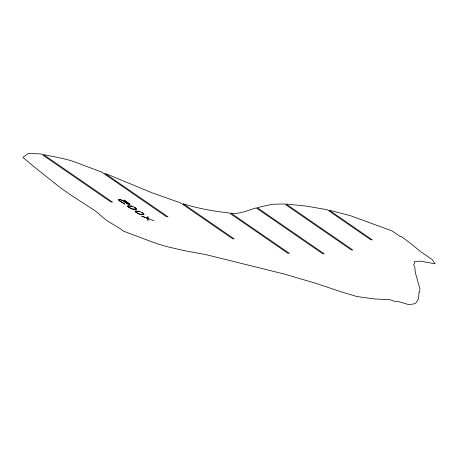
<?xml version="1.0" encoding="UTF-8"?>
<svg xmlns="http://www.w3.org/2000/svg" width="458" height="458" viewBox="0 0 458 458"><rect width="100%" height="100%" fill="white"/><g stroke="black" fill="none" stroke-linecap="round" stroke-linejoin="round"><path stroke-width="0.69" d="M148.014 218.512L147.905 216.594L147.774 218.42L141.671 216.136L147.774 218.495L147.882 220.418L148.026 218.592L154.014 220.762M131.956 206.243L127.805 205.94L128.24 206.856L132.127 208.917L136.278 209.22L135.843 208.298L134.406 207.314M139.507 211.447L135.356 211.144L135.791 212.06L137.228 213.05L139.679 214.121L143.829 214.424L143.394 213.508L141.957 212.518M418.99 292.708L418.578 298.656L416.517 302.188L415.022 303.706L408.759 304.644L397.962 301.433L394.979 301.416L390.056 299.755L374.266 298.925L356.708 296.486L341.502 291.929L315.957 283.353L284.052 274.004L205.802 254.591L184.952 250.801L168.189 246.936L157.523 243.919L123.265 231.09L120.437 228.857L106.508 220.378L95.138 210.772L75.965 198.383A82.864 19.064 27.6 0 1 57.989 185.822L36.056 168.407L22.9 157.363L28.505 153.373L41.214 153.962L110.979 202.041L112.513 202.155L43.321 154.472C53.242 156.773 63.347 158.159 73.074 161.365L101.607 172.031L166.466 216.731L167.994 216.84L104.762 173.261L152.268 192.887L180.652 202.951L232.618 238.761L234.147 238.876L183.286 203.821C198.251 208.55 213.817 211.27 229.389 212.987L287.807 253.251L289.341 253.36L230.878 213.073C239.74 214.619 247.898 210.136 256.199 207.915L322.701 253.743L324.23 253.852L257.167 207.634L272.43 204.257L284.624 203.947L351.286 249.891L352.815 249.999L286.061 203.999L305.744 206.031L327.104 209.672L370.762 239.763L372.297 239.872L329.153 210.142L350.53 215.718L392.22 230.992L400.229 236.511L401.408 236.603L411.822 244.326L420.587 251.619L432.009 259.411L435.1 263.802L420.415 261.14L414.57 261.552L414.605 262.898L413.643 264.753L414.776 267.174L415.458 273.111L420.055 289.279L418.99 292.708M120.643 199.705L118.49 199.551L118.971 200.552C125.818 204.783 127.931 205.791 119.183 200.615L118.742 199.694L120.792 199.843L123.248 200.913L127.834 204.073L130.078 204.239L123.941 200.014L129.734 204.091L127.771 203.947L123.311 200.873L120.643 199.705M131.807 206.106L127.547 205.797L128.028 206.798L129.614 207.886L132.276 209.054L136.53 209.363L136.055 208.361L134.469 207.268L131.807 206.106M139.358 211.31L135.099 211.001L135.585 212.002L139.827 214.258L144.081 214.567L143.606 213.565L142.02 212.472L139.358 211.31"/></g></svg>
